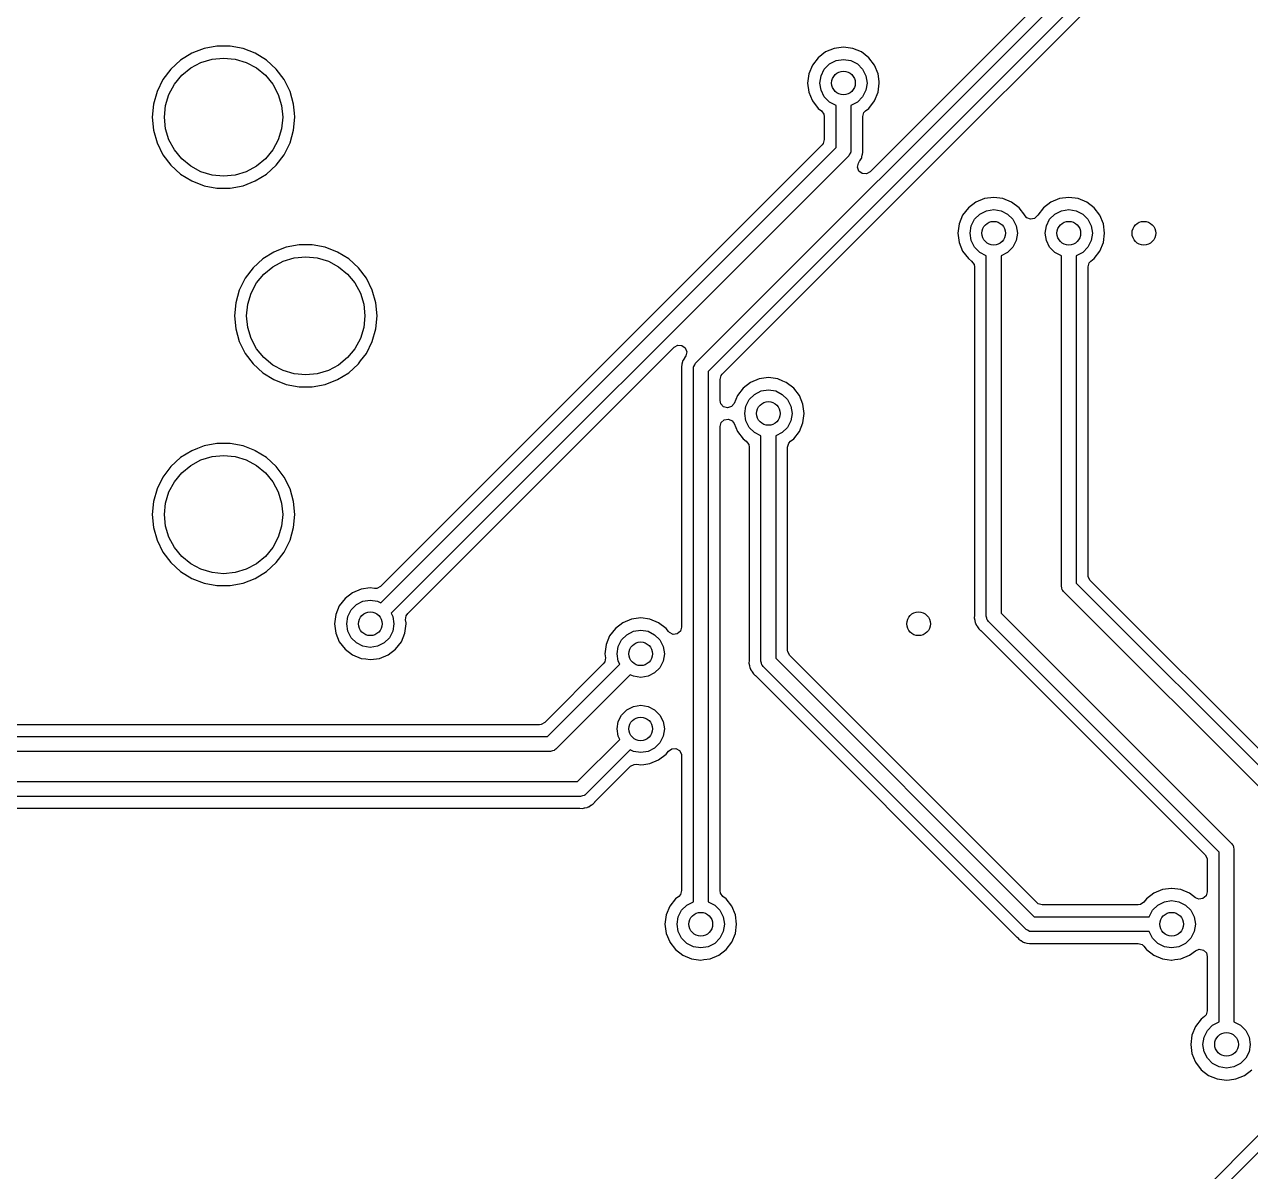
# Model space of a CAD drawing. Extents: x 111.9 to 187.8, y -146.4 to -70.5.
# Drawn here: x 149.85 to 170.59, y -107.05 to -87.66 of the extents above; entities that cross this region are included whole.
import ezdxf

# ---------------------------------------------------------------- set-up
doc = ezdxf.new("R2010")
doc.units = 0
doc.layers.add('BLACK', color=7, linetype='CONTINUOUS')

msp = doc.modelspace()

# ---------------------------------------------------------------- linework, layer by layer
at = {"layer": 'BLACK', "linetype": 'CONTINUOUS'}
for p, q in [((161.202, -93.3836), (167.769, -86.8162)), ((167.532, -86.7695), (164.152, -90.1494)), ((167.982, -86.9564), (161.415, -93.5238)), ((164.855, -90.3676), (168.112, -87.1101)), ((152.89, -88.0634), (152.759, -88.1142)), ((153.109, -88.0225), (152.89, -88.0634)), ((153.331, -88.0225), (153.109, -88.0225)), ((153.55, -88.0634), (153.331, -88.0225)), ((153.757, -88.1438), (153.55, -88.0634)), ((163.546, -88.061), (163.4, -88.1215)), ((163.703, -88.0403), (163.546, -88.061)), ((163.546, -88.061), (163.546, -88.061)), ((163.86, -88.061), (163.703, -88.0403)), ((163.703, -88.0403), (163.703, -88.0403)), ((164.006, -88.1215), (163.86, -88.061)), ((163.86, -88.061), (163.86, -88.061)), ((152.493, -88.2609), (152.329, -88.4108)), ((152.683, -88.1438), (152.493, -88.2609)), ((152.493, -88.2609), (152.493, -88.2609)), ((152.664, -88.3915), (152.837, -88.2991)), ((152.759, -88.1142), (152.683, -88.1438)), ((152.683, -88.1438), (152.683, -88.1438)), ((152.837, -88.2991), (153.025, -88.2422)), ((153.025, -88.2422), (153.22, -88.223)), ((153.22, -88.223), (153.415, -88.2422)), ((153.415, -88.2422), (153.603, -88.2991)), ((153.603, -88.2991), (153.776, -88.3915)), ((153.947, -88.2609), (153.757, -88.1438)), ((153.757, -88.1438), (153.757, -88.1438)), ((154.111, -88.4108), (153.947, -88.2609)), ((153.947, -88.2609), (153.947, -88.2609)), ((163.275, -88.2177), (163.178, -88.3432)), ((163.4, -88.1215), (163.275, -88.2177)), ((163.468, -88.3224), (163.579, -88.2656)), ((163.579, -88.2656), (163.703, -88.246)), ((163.703, -88.246), (163.827, -88.2656)), ((163.827, -88.2656), (163.938, -88.3224)), ((164.131, -88.2177), (164.006, -88.1215)), ((164.228, -88.3432), (164.131, -88.2177)), ((152.329, -88.4108), (152.195, -88.5883)), ((152.389, -88.6674), (152.513, -88.5159)), ((152.513, -88.5159), (152.664, -88.3915)), ((153.776, -88.3915), (153.927, -88.5159)), ((153.927, -88.5159), (154.051, -88.6674)), ((154.245, -88.5883), (154.111, -88.4108)), ((163.118, -88.4892), (163.097, -88.646)), ((163.178, -88.3432), (163.118, -88.4892)), ((163.118, -88.4892), (163.118, -88.4892)), ((163.323, -88.5224), (163.379, -88.4109)), ((163.379, -88.4109), (163.468, -88.3224)), ((163.938, -88.3224), (164.027, -88.4109)), ((164.027, -88.4109), (164.083, -88.5224)), ((164.288, -88.4892), (164.228, -88.3432)), ((164.306, -88.622), (164.288, -88.4892)), ((164.288, -88.4892), (164.288, -88.4892)), ((152.195, -88.5883), (152.096, -88.7875)), ((152.195, -88.5883), (152.195, -88.5883)), ((152.296, -88.8403), (152.389, -88.6674)), ((154.051, -88.6674), (154.144, -88.8403)), ((154.344, -88.7875), (154.245, -88.5883)), ((154.245, -88.5883), (154.245, -88.5883)), ((163.097, -88.646), (163.097, -88.646)), ((163.097, -88.646), (163.118, -88.8028)), ((163.303, -88.646), (163.323, -88.5224)), ((163.323, -88.7696), (163.303, -88.646)), ((164.083, -88.5224), (164.103, -88.646)), ((164.103, -88.646), (164.083, -88.7696)), ((164.288, -88.8028), (164.309, -88.646)), ((164.309, -88.646), (164.306, -88.622)), ((152.096, -88.7875), (152.035, -89.0015)), ((152.096, -88.7875), (152.096, -88.7875)), ((152.239, -89.0279), (152.296, -88.8403)), ((154.144, -88.8403), (154.201, -89.0279)), ((154.345, -88.7909), (154.344, -88.7875)), ((154.344, -88.7875), (154.344, -88.7875)), ((154.405, -89.0015), (154.345, -88.7909)), ((163.118, -88.8028), (163.118, -88.8028)), ((163.118, -88.8028), (163.172, -88.9335)), ((163.172, -88.9335), (163.178, -88.9488)), ((163.379, -88.8811), (163.323, -88.7696)), ((163.468, -88.9696), (163.379, -88.8811)), ((164.027, -88.8811), (163.938, -88.9696)), ((164.083, -88.7696), (164.027, -88.8811)), ((164.228, -88.9488), (164.288, -88.8028)), ((152.035, -89.0015), (152.014, -89.223)), ((152.035, -89.0015), (152.035, -89.0015)), ((152.22, -89.223), (152.239, -89.0279)), ((154.201, -89.0279), (154.22, -89.223)), ((154.419, -89.1531), (154.405, -89.0015)), ((154.405, -89.0015), (154.405, -89.0015)), ((163.178, -88.9488), (163.275, -89.0743)), ((163.275, -89.0743), (163.329, -89.1159)), ((163.329, -89.1159), (163.37, -89.1723)), ((163.578, -89.0257), (163.468, -88.9696)), ((163.578, -89.7372), (163.578, -89.0257)), ((163.938, -88.9696), (163.828, -89.0257)), ((163.828, -89.0257), (163.828, -89.789)), ((164.048, -89.1473), (164.077, -89.1159)), ((164.077, -89.1159), (164.131, -89.0743)), ((164.131, -89.0743), (164.228, -88.9488)), ((152.014, -89.223), (152.014, -89.223)), ((152.014, -89.223), (152.035, -89.4445)), ((152.239, -89.4181), (152.22, -89.223)), ((154.22, -89.223), (154.201, -89.4181)), ((154.405, -89.4445), (154.426, -89.223)), ((154.426, -89.223), (154.419, -89.1531)), ((163.37, -89.1723), (163.377, -89.2143)), ((163.377, -89.2143), (163.377, -89.6028)), ((164.028, -89.2143), (164.048, -89.1473)), ((164.028, -89.7721), (164.028, -89.2143)), ((152.035, -89.4445), (152.035, -89.4445)), ((152.035, -89.4445), (152.096, -89.6585)), ((152.296, -89.6057), (152.239, -89.4181)), ((154.201, -89.4181), (154.144, -89.6057)), ((154.344, -89.6585), (154.405, -89.4445)), ((152.096, -89.6585), (152.096, -89.6585)), ((152.096, -89.6585), (152.195, -89.8577)), ((152.389, -89.7786), (152.296, -89.6057)), ((154.144, -89.6057), (154.051, -89.7786)), ((154.245, -89.8577), (154.344, -89.6585)), ((163.341, -89.6905), (155.874, -97.158)), ((155.879, -97.4366), (163.578, -89.7372)), ((163.358, -89.6698), (163.341, -89.6905)), ((163.377, -89.6028), (163.358, -89.6698)), ((152.195, -89.8577), (152.195, -89.8577)), ((152.195, -89.8577), (152.329, -90.0352)), ((152.513, -89.9301), (152.389, -89.7786)), ((152.664, -90.0545), (152.513, -89.9301)), ((153.927, -89.9301), (153.776, -90.0545)), ((154.051, -89.7786), (153.927, -89.9301)), ((154.111, -90.0352), (154.245, -89.8577)), ((163.791, -89.8774), (156.055, -97.6134)), ((163.806, -89.8502), (163.791, -89.8774)), ((163.823, -89.8242), (163.806, -89.8502)), ((163.824, -89.818), (163.823, -89.8242)), ((163.825, -89.8156), (163.824, -89.818)), ((163.828, -89.789), (163.825, -89.8111)), ((163.825, -89.8111), (163.825, -89.8156)), ((163.957, -89.9998), (163.976, -89.9664)), ((163.976, -89.9664), (163.979, -89.9619)), ((163.979, -89.9619), (164.003, -89.9287)), ((164.003, -89.9287), (164.005, -89.9238)), ((164.003, -89.9287), (164.003, -89.9287)), ((164.005, -89.9238), (164.012, -89.9071)), ((164.012, -89.9071), (164.014, -89.9021)), ((164.014, -89.902), (164.021, -89.8622)), ((164.014, -89.9021), (164.014, -89.902)), ((164.021, -89.8622), (164.022, -89.8569)), ((164.022, -89.8569), (164.032, -89.8178)), ((164.029, -89.7775), (164.028, -89.7721)), ((164.032, -89.8178), (164.029, -89.7775)), ((152.329, -90.0352), (152.493, -90.1851)), ((152.837, -90.1469), (152.664, -90.0545)), ((153.025, -90.2038), (152.837, -90.1469)), ((153.603, -90.1469), (153.415, -90.2038)), ((153.776, -90.0545), (153.603, -90.1469)), ((153.947, -90.1851), (154.111, -90.0352)), ((163.941, -90.0706), (163.956, -90.0023)), ((163.965, -90.136), (163.941, -90.0706)), ((163.956, -90.0023), (163.957, -89.9998)), ((164.021, -90.1779), (163.965, -90.136)), ((164.152, -90.1494), (164.091, -90.1829)), ((152.493, -90.1851), (152.493, -90.1851)), ((152.493, -90.1851), (152.683, -90.3022)), ((152.683, -90.3022), (152.683, -90.3022)), ((152.683, -90.3022), (152.683, -90.3022)), ((152.683, -90.3022), (152.89, -90.3826)), ((152.89, -90.3826), (153.109, -90.4235)), ((153.22, -90.223), (153.025, -90.2038)), ((153.415, -90.2038), (153.22, -90.223)), ((153.331, -90.4235), (153.55, -90.3826)), ((153.55, -90.3826), (153.757, -90.3022)), ((153.757, -90.3022), (153.947, -90.1851)), ((161.652, -93.5705), (164.855, -90.3676)), ((164.091, -90.1829), (164.021, -90.1779)), ((153.109, -90.4235), (153.109, -90.4235)), ((153.109, -90.4235), (153.331, -90.4235)), ((153.331, -90.4235), (153.331, -90.4235)), ((166.243, -90.5803), (166.086, -90.601)), ((166.4, -90.601), (166.243, -90.5803)), ((166.243, -90.5803), (166.243, -90.5803)), ((167.513, -90.5803), (167.356, -90.601)), ((167.67, -90.601), (167.513, -90.5803)), ((167.513, -90.5803), (167.513, -90.5803)), ((165.815, -90.7577), (165.718, -90.8832)), ((165.94, -90.6615), (165.815, -90.7577)), ((166.086, -90.601), (165.94, -90.6615)), ((166.086, -90.601), (166.086, -90.601)), ((166.119, -90.8056), (166.243, -90.786)), ((166.243, -90.786), (166.367, -90.8056)), ((166.546, -90.6615), (166.4, -90.601)), ((166.4, -90.601), (166.4, -90.601)), ((166.671, -90.7577), (166.546, -90.6615)), ((166.768, -90.8832), (166.671, -90.7577)), ((167.085, -90.7577), (166.988, -90.8832)), ((167.21, -90.6615), (167.085, -90.7577)), ((167.356, -90.601), (167.21, -90.6615)), ((167.356, -90.601), (167.356, -90.601)), ((167.389, -90.8056), (167.513, -90.786)), ((167.513, -90.786), (167.637, -90.8056)), ((167.816, -90.6615), (167.67, -90.601)), ((167.67, -90.601), (167.67, -90.601)), ((167.941, -90.7577), (167.816, -90.6615)), ((168.038, -90.8832), (167.941, -90.7577)), ((165.718, -90.8832), (165.658, -91.0292)), ((165.863, -91.0624), (165.919, -90.9509)), ((165.919, -90.9509), (166.008, -90.8624)), ((166.008, -90.8624), (166.119, -90.8056)), ((166.367, -90.8056), (166.478, -90.8624)), ((166.478, -90.8624), (166.567, -90.9509)), ((166.567, -90.9509), (166.623, -91.0624)), ((166.771, -90.8885), (166.768, -90.8832)), ((166.768, -90.8832), (166.768, -90.8832)), ((166.801, -90.924), (166.771, -90.8885)), ((166.866, -90.9499), (166.801, -90.924)), ((166.935, -90.9367), (166.866, -90.9499)), ((166.985, -90.8885), (166.935, -90.9367)), ((166.988, -90.8832), (166.985, -90.8885)), ((167.133, -91.0624), (167.189, -90.9509)), ((167.189, -90.9509), (167.278, -90.8624)), ((167.278, -90.8624), (167.389, -90.8056)), ((167.637, -90.8056), (167.748, -90.8624)), ((167.748, -90.8624), (167.837, -90.9509)), ((167.837, -90.9509), (167.893, -91.0624)), ((168.098, -91.0292), (168.038, -90.8832)), ((165.658, -91.0292), (165.637, -91.186)), ((165.637, -91.186), (165.637, -91.186)), ((165.637, -91.186), (165.658, -91.3428)), ((165.658, -91.0292), (165.658, -91.0292)), ((165.843, -91.186), (165.863, -91.0624)), ((165.863, -91.3096), (165.843, -91.186)), ((166.623, -91.0624), (166.643, -91.186)), ((166.643, -91.186), (166.623, -91.3096)), ((167.113, -91.186), (167.133, -91.0624)), ((167.133, -91.3096), (167.113, -91.186)), ((167.893, -91.0624), (167.913, -91.186)), ((167.913, -91.186), (167.893, -91.3096)), ((168.119, -91.186), (168.098, -91.0292)), ((168.098, -91.3428), (168.119, -91.186)), ((154.499, -91.3825), (154.28, -91.4234)), ((154.721, -91.3825), (154.499, -91.3825)), ((154.94, -91.4234), (154.721, -91.3825)), ((165.658, -91.3428), (165.658, -91.3428)), ((165.658, -91.3428), (165.718, -91.4888)), ((165.919, -91.4211), (165.863, -91.3096)), ((166.008, -91.5096), (165.919, -91.4211)), ((166.567, -91.4211), (166.478, -91.5096)), ((166.623, -91.3096), (166.567, -91.4211)), ((167.189, -91.4211), (167.133, -91.3096)), ((167.278, -91.5096), (167.189, -91.4211)), ((167.837, -91.4211), (167.748, -91.5096)), ((167.893, -91.3096), (167.837, -91.4211)), ((168.038, -91.4888), (168.098, -91.3428)), ((153.883, -91.6209), (153.719, -91.7708)), ((154.073, -91.5038), (153.883, -91.6209)), ((153.883, -91.6209), (153.883, -91.6209)), ((154.149, -91.4742), (154.073, -91.5038)), ((154.073, -91.5038), (154.073, -91.5038)), ((154.28, -91.4234), (154.149, -91.4742)), ((154.227, -91.6591), (154.415, -91.6022)), ((154.415, -91.6022), (154.61, -91.583)), ((154.61, -91.583), (154.805, -91.6022)), ((154.805, -91.6022), (154.993, -91.6591)), ((155.147, -91.5038), (154.94, -91.4234)), ((155.337, -91.6209), (155.147, -91.5038)), ((155.147, -91.5038), (155.147, -91.5038)), ((155.501, -91.7708), (155.337, -91.6209)), ((155.337, -91.6209), (155.337, -91.6209)), ((165.718, -91.4888), (165.815, -91.6143)), ((165.815, -91.6143), (165.869, -91.6559)), ((166.118, -91.5657), (166.008, -91.5096)), ((166.118, -97.663), (166.118, -91.5657)), ((166.478, -91.5096), (166.368, -91.5657)), ((166.368, -91.5657), (166.368, -97.6112)), ((167.388, -91.5657), (167.278, -91.5096)), ((167.388, -97.155), (167.388, -91.5657)), ((167.748, -91.5096), (167.638, -91.5657)), ((167.638, -91.5657), (167.638, -97.1032)), ((167.887, -91.6559), (167.941, -91.6143)), ((167.941, -91.6143), (168.038, -91.4888)), ((153.719, -91.7708), (153.585, -91.9483)), ((153.903, -91.8759), (154.054, -91.7515)), ((154.054, -91.7515), (154.227, -91.6591)), ((154.993, -91.6591), (155.166, -91.7515)), ((155.166, -91.7515), (155.317, -91.8759)), ((155.635, -91.9483), (155.501, -91.7708)), ((165.869, -91.6559), (165.91, -91.7123)), ((165.91, -91.7123), (165.917, -91.7543)), ((165.917, -91.7543), (165.917, -97.6461)), ((167.838, -91.7543), (167.858, -91.6873)), ((167.838, -96.9688), (167.838, -91.7543)), ((167.858, -91.6873), (167.887, -91.6559)), ((153.585, -91.9483), (153.486, -92.1475)), ((153.585, -91.9483), (153.585, -91.9483)), ((153.686, -92.2003), (153.779, -92.0274)), ((153.779, -92.0274), (153.903, -91.8759)), ((155.317, -91.8759), (155.441, -92.0274)), ((155.441, -92.0274), (155.534, -92.2003)), ((155.734, -92.1475), (155.635, -91.9483)), ((155.635, -91.9483), (155.635, -91.9483)), ((153.486, -92.1475), (153.425, -92.3615)), ((153.486, -92.1475), (153.486, -92.1475)), ((153.629, -92.3879), (153.686, -92.2003)), ((155.534, -92.2003), (155.591, -92.3879)), ((155.795, -92.3615), (155.734, -92.1475)), ((155.734, -92.1475), (155.734, -92.1475)), ((153.425, -92.3615), (153.404, -92.583)), ((153.425, -92.3615), (153.425, -92.3615)), ((153.61, -92.583), (153.629, -92.3879)), ((155.591, -92.3879), (155.61, -92.583)), ((155.816, -92.583), (155.795, -92.3615)), ((153.404, -92.583), (153.404, -92.583)), ((153.404, -92.583), (153.425, -92.8045)), ((153.629, -92.7781), (153.61, -92.583)), ((155.61, -92.583), (155.591, -92.7781)), ((155.795, -92.8045), (155.816, -92.583)), ((153.425, -92.8045), (153.425, -92.8045)), ((153.425, -92.8045), (153.486, -93.0185)), ((153.686, -92.9657), (153.629, -92.7781)), ((155.591, -92.7781), (155.534, -92.9657)), ((155.734, -93.0185), (155.795, -92.8045)), ((153.486, -93.0185), (153.486, -93.0185)), ((153.486, -93.0185), (153.585, -93.2177)), ((153.779, -93.1386), (153.686, -92.9657)), ((155.534, -92.9657), (155.441, -93.1386)), ((155.635, -93.2177), (155.734, -93.0185)), ((160.841, -93.1116), (160.902, -93.0781)), ((160.902, -93.0781), (160.972, -93.0831)), ((153.585, -93.2177), (153.585, -93.2177)), ((153.585, -93.2177), (153.719, -93.3952)), ((153.903, -93.2901), (153.779, -93.1386)), ((155.441, -93.1386), (155.317, -93.2901)), ((155.538, -93.3464), (155.635, -93.2177)), ((156.334, -97.6183), (160.841, -93.1116)), ((160.972, -93.0831), (161.028, -93.1249)), ((161.036, -93.2613), (161.017, -93.2946)), ((161.028, -93.1249), (161.052, -93.1904)), ((161.037, -93.2587), (161.036, -93.2613)), ((161.052, -93.1904), (161.037, -93.2587)), ((153.719, -93.3952), (153.883, -93.5451)), ((154.054, -93.4145), (153.903, -93.2901)), ((154.227, -93.5069), (154.054, -93.4145)), ((155.166, -93.4145), (154.993, -93.5069)), ((155.317, -93.2901), (155.166, -93.4145)), ((155.337, -93.5451), (155.494, -93.4015)), ((155.494, -93.4015), (155.501, -93.3952)), ((155.501, -93.3952), (155.538, -93.3464)), ((160.971, -93.4041), (160.961, -93.4432)), ((160.961, -93.4432), (160.964, -93.4835)), ((160.964, -93.4835), (160.964, -93.4889)), ((160.964, -93.4889), (160.964, -97.8462)), ((160.972, -93.3988), (160.971, -93.4041)), ((160.979, -93.359), (160.972, -93.3988)), ((160.981, -93.354), (160.979, -93.359)), ((160.988, -93.3371), (160.981, -93.354)), ((160.99, -93.3323), (160.988, -93.3371)), ((161.014, -93.2992), (160.99, -93.3323)), ((161.017, -93.2946), (161.014, -93.2992)), ((161.165, -93.472), (161.168, -93.4499)), ((161.165, -102.49), (161.165, -93.472)), ((161.168, -93.4454), (161.169, -93.443)), ((161.168, -93.4499), (161.168, -93.4454)), ((161.169, -93.443), (161.17, -93.4368)), ((161.17, -93.4368), (161.187, -93.4108)), ((161.187, -93.4108), (161.202, -93.3836)), ((153.883, -93.5451), (153.883, -93.5451)), ((153.883, -93.5451), (154.073, -93.6622)), ((154.073, -93.6622), (154.073, -93.6622)), ((154.073, -93.6622), (154.073, -93.6622)), ((154.073, -93.6622), (154.28, -93.7426)), ((154.415, -93.5638), (154.227, -93.5069)), ((154.61, -93.583), (154.415, -93.5638)), ((154.805, -93.5638), (154.61, -93.583)), ((154.993, -93.5069), (154.805, -93.5638)), ((154.94, -93.7426), (155.147, -93.6622)), ((155.147, -93.6622), (155.337, -93.5451)), ((161.415, -93.5238), (161.415, -102.49)), ((161.615, -93.6582), (161.635, -93.5911)), ((161.615, -94.015), (161.615, -93.6582)), ((161.635, -93.5911), (161.652, -93.5705)), ((162.276, -93.649), (162.13, -93.7095)), ((162.433, -93.6283), (162.276, -93.649)), ((162.276, -93.649), (162.276, -93.649)), ((162.59, -93.649), (162.433, -93.6283)), ((162.433, -93.6283), (162.433, -93.6283)), ((162.679, -93.6858), (162.59, -93.649)), ((162.59, -93.649), (162.59, -93.649)), ((162.736, -93.7095), (162.679, -93.6858)), ((154.28, -93.7426), (154.499, -93.7835)), ((154.499, -93.7835), (154.499, -93.7835)), ((154.499, -93.7835), (154.721, -93.7835)), ((154.721, -93.7835), (154.94, -93.7426)), ((154.721, -93.7835), (154.721, -93.7835)), ((162.005, -93.8057), (161.908, -93.9312)), ((162.13, -93.7095), (162.005, -93.8057)), ((162.198, -93.9104), (162.309, -93.8536)), ((162.309, -93.8536), (162.433, -93.834)), ((162.433, -93.834), (162.557, -93.8536)), ((162.557, -93.8536), (162.668, -93.9104)), ((162.861, -93.8057), (162.736, -93.7095)), ((162.958, -93.9312), (162.861, -93.8057)), ((161.629, -94.0705), (161.615, -94.015)), ((161.676, -94.1217), (161.629, -94.0705)), ((161.854, -94.0625), (161.81, -94.1169)), ((161.908, -93.9312), (161.854, -94.0625)), ((162.033, -94.234), (162.053, -94.1104)), ((162.053, -94.1104), (162.109, -93.9989)), ((162.109, -93.9989), (162.198, -93.9104)), ((162.668, -93.9104), (162.757, -93.9989)), ((162.757, -93.9989), (162.813, -94.1104)), ((162.813, -94.1104), (162.833, -94.234)), ((163.018, -94.0772), (162.958, -93.9312)), ((163.039, -94.234), (163.018, -94.0772)), ((161.744, -94.139), (161.676, -94.1217)), ((161.81, -94.1169), (161.744, -94.139)), ((162.053, -94.3576), (162.033, -94.234)), ((162.833, -94.234), (162.813, -94.3576)), ((163.018, -94.3908), (163.039, -94.234)), ((161.615, -94.453), (161.635, -94.3859)), ((161.615, -102.302), (161.615, -94.453)), ((161.635, -94.3859), (161.688, -94.3402)), ((161.688, -94.3402), (161.757, -94.3302)), ((161.757, -94.3302), (161.821, -94.3592)), ((161.821, -94.3592), (161.854, -94.4055)), ((161.854, -94.4055), (161.908, -94.5368)), ((162.109, -94.4691), (162.053, -94.3576)), ((162.198, -94.5576), (162.109, -94.4691)), ((162.757, -94.4691), (162.668, -94.5576)), ((162.813, -94.3576), (162.757, -94.4691)), ((162.958, -94.5368), (163.018, -94.3908)), ((161.908, -94.5368), (162.005, -94.6623)), ((162.005, -94.6623), (162.059, -94.7039)), ((162.059, -94.7039), (162.1, -94.7603)), ((162.308, -94.6137), (162.198, -94.5576)), ((162.308, -98.425), (162.308, -94.6137)), ((162.668, -94.5576), (162.558, -94.6137)), ((162.558, -94.6137), (162.558, -98.3732)), ((162.758, -94.8023), (162.778, -94.7353)), ((162.778, -94.7353), (162.807, -94.7039)), ((162.807, -94.7039), (162.861, -94.6623)), ((162.861, -94.6623), (162.958, -94.5368)), ((152.683, -94.8638), (152.493, -94.9809)), ((152.777, -94.8273), (152.683, -94.8638)), ((152.683, -94.8638), (152.683, -94.8638)), ((152.89, -94.7834), (152.777, -94.8273)), ((153.109, -94.7425), (152.89, -94.7834)), ((153.025, -94.9622), (153.22, -94.943)), ((153.331, -94.7425), (153.109, -94.7425)), ((153.22, -94.943), (153.415, -94.9622)), ((153.55, -94.7834), (153.331, -94.7425)), ((153.751, -94.8612), (153.55, -94.7834)), ((153.757, -94.8638), (153.751, -94.8612)), ((153.947, -94.9809), (153.757, -94.8638)), ((153.757, -94.8638), (153.757, -94.8638)), ((162.1, -94.7603), (162.107, -94.8023)), ((162.107, -94.8023), (162.107, -98.4081)), ((162.758, -98.2388), (162.758, -94.8023)), ((152.329, -95.1308), (152.195, -95.3083)), ((152.493, -94.9809), (152.329, -95.1308)), ((152.493, -94.9809), (152.493, -94.9809)), ((152.513, -95.2359), (152.664, -95.1115)), ((152.664, -95.1115), (152.837, -95.0191)), ((152.837, -95.0191), (153.025, -94.9622)), ((153.415, -94.9622), (153.603, -95.0191)), ((153.603, -95.0191), (153.776, -95.1115)), ((153.776, -95.1115), (153.927, -95.2359)), ((154.111, -95.1308), (153.947, -94.9809)), ((153.947, -94.9809), (153.947, -94.9809)), ((154.245, -95.3083), (154.111, -95.1308)), ((152.195, -95.3083), (152.096, -95.5075)), ((152.195, -95.3083), (152.195, -95.3083)), ((152.389, -95.3874), (152.513, -95.2359)), ((153.927, -95.2359), (154.051, -95.3874)), ((154.344, -95.5075), (154.245, -95.3083)), ((154.245, -95.3083), (154.245, -95.3083)), ((152.096, -95.5075), (152.035, -95.7215)), ((152.096, -95.5075), (152.096, -95.5075)), ((152.239, -95.7479), (152.296, -95.5603)), ((152.296, -95.5603), (152.389, -95.3874)), ((154.051, -95.3874), (154.144, -95.5603)), ((154.144, -95.5603), (154.201, -95.7479)), ((154.405, -95.7215), (154.344, -95.5075)), ((154.344, -95.5075), (154.344, -95.5075)), ((152.035, -95.7215), (152.014, -95.943)), ((152.035, -95.7215), (152.035, -95.7215)), ((152.22, -95.943), (152.239, -95.7479)), ((154.201, -95.7479), (154.22, -95.943)), ((154.426, -95.943), (154.405, -95.7215)), ((152.014, -95.943), (152.014, -95.943)), ((152.014, -95.943), (152.035, -96.1645)), ((152.239, -96.1381), (152.22, -95.943)), ((154.22, -95.943), (154.201, -96.1381)), ((154.405, -96.1645), (154.426, -95.943)), ((152.035, -96.1645), (152.035, -96.1645)), ((152.035, -96.1645), (152.096, -96.3785)), ((152.296, -96.3257), (152.239, -96.1381)), ((154.201, -96.1381), (154.144, -96.3257)), ((154.344, -96.3785), (154.405, -96.1645)), ((152.096, -96.3785), (152.096, -96.3785)), ((152.096, -96.3785), (152.195, -96.5777)), ((152.389, -96.4986), (152.296, -96.3257)), ((154.144, -96.3257), (154.051, -96.4986)), ((154.245, -96.5777), (154.344, -96.3785)), ((152.195, -96.5777), (152.195, -96.5777)), ((152.195, -96.5777), (152.329, -96.7552)), ((152.513, -96.6501), (152.389, -96.4986)), ((154.051, -96.4986), (153.927, -96.6501)), ((154.111, -96.7552), (154.245, -96.5777)), ((152.329, -96.7552), (152.493, -96.9051)), ((152.664, -96.7745), (152.513, -96.6501)), ((152.837, -96.8669), (152.664, -96.7745)), ((153.776, -96.7745), (153.603, -96.8669)), ((153.927, -96.6501), (153.776, -96.7745)), ((153.947, -96.9051), (154.111, -96.7552)), ((152.493, -96.9051), (152.493, -96.9051)), ((152.493, -96.9051), (152.683, -97.0222)), ((153.025, -96.9238), (152.837, -96.8669)), ((153.22, -96.943), (153.025, -96.9238)), ((153.415, -96.9238), (153.22, -96.943)), ((153.603, -96.8669), (153.415, -96.9238)), ((153.757, -97.0222), (153.947, -96.9051)), ((167.841, -96.9952), (167.838, -96.9688)), ((167.875, -97.0565), (167.841, -96.9952)), ((152.683, -97.0222), (152.683, -97.0222)), ((152.683, -97.0222), (152.683, -97.0222)), ((152.683, -97.0222), (152.89, -97.1026)), ((152.89, -97.1026), (153.109, -97.1435)), ((153.109, -97.1435), (153.109, -97.1435)), ((153.109, -97.1435), (153.331, -97.1435)), ((153.331, -97.1435), (153.55, -97.1026)), ((153.331, -97.1435), (153.331, -97.1435)), ((153.55, -97.1026), (153.757, -97.0222)), ((155.545, -97.205), (155.399, -97.2655)), ((155.702, -97.1843), (155.545, -97.205)), ((155.545, -97.205), (155.545, -97.205)), ((155.77, -97.1932), (155.702, -97.1843)), ((155.702, -97.1843), (155.702, -97.1843)), ((155.812, -97.1915), (155.77, -97.1932)), ((155.874, -97.158), (155.812, -97.1915)), ((167.397, -97.1847), (167.388, -97.155)), ((167.403, -97.2149), (167.397, -97.1847)), ((167.407, -97.22), (167.403, -97.2149)), ((167.408, -97.2226), (167.407, -97.22)), ((167.411, -97.2255), (167.408, -97.2226)), ((167.425, -97.2434), (167.411, -97.2255)), ((167.638, -97.1032), (172.3, -101.766)), ((172.43, -101.612), (167.875, -97.0565)), ((155.274, -97.3617), (155.177, -97.4872)), ((155.399, -97.2655), (155.274, -97.3617)), ((155.467, -97.4664), (155.578, -97.4096)), ((155.578, -97.4096), (155.702, -97.39)), ((155.702, -97.39), (155.826, -97.4096)), ((155.826, -97.4096), (155.879, -97.4366)), ((172.087, -101.906), (167.425, -97.2434)), ((155.117, -97.6332), (155.096, -97.79)), ((155.177, -97.4872), (155.117, -97.6332)), ((155.117, -97.6332), (155.117, -97.6332)), ((155.322, -97.6664), (155.378, -97.5549)), ((155.378, -97.5549), (155.467, -97.4664)), ((156.055, -97.6134), (156.082, -97.6664)), ((156.31, -97.6531), (156.334, -97.6183)), ((166.368, -97.6112), (170.268, -101.512)), ((155.096, -97.79), (155.096, -97.79)), ((155.096, -97.79), (155.117, -97.9468)), ((155.302, -97.79), (155.322, -97.6664)), ((155.322, -97.9136), (155.302, -97.79)), ((156.082, -97.6664), (156.102, -97.79)), ((156.102, -97.79), (156.082, -97.9136)), ((156.287, -97.9468), (156.308, -97.79)), ((156.299, -97.7222), (156.31, -97.6531)), ((156.306, -97.776), (156.299, -97.7222)), ((156.308, -97.79), (156.306, -97.776)), ((159.971, -97.7735), (159.846, -97.8697)), ((160.117, -97.713), (159.971, -97.7735)), ((160.274, -97.6923), (160.117, -97.713)), ((160.117, -97.713), (160.117, -97.713)), ((160.431, -97.713), (160.274, -97.6923)), ((160.274, -97.6923), (160.274, -97.6923)), ((160.577, -97.7735), (160.431, -97.713)), ((160.431, -97.713), (160.431, -97.713)), ((160.702, -97.8697), (160.577, -97.7735)), ((160.964, -97.8462), (160.945, -97.9132)), ((165.917, -97.6515), (165.914, -97.6918)), ((165.914, -97.6918), (165.924, -97.7309)), ((165.917, -97.6461), (165.917, -97.6515)), ((165.924, -97.7309), (165.925, -97.7362)), ((165.925, -97.7362), (165.932, -97.776)), ((165.932, -97.776), (165.934, -97.7811)), ((165.934, -97.7811), (165.941, -97.7979)), ((165.941, -97.7979), (165.943, -97.8027)), ((165.943, -97.8027), (165.943, -97.8027)), ((165.943, -97.8027), (165.957, -97.8227)), ((165.957, -97.8227), (165.967, -97.8358)), ((165.967, -97.8358), (165.97, -97.8404)), ((165.97, -97.8404), (165.99, -97.8755)), ((166.127, -97.6927), (166.118, -97.663)), ((166.133, -97.7229), (166.127, -97.6927)), ((166.137, -97.728), (166.133, -97.7229)), ((166.138, -97.7306), (166.137, -97.728)), ((166.141, -97.7335), (166.138, -97.7306)), ((166.155, -97.7514), (166.141, -97.7335)), ((170.055, -101.652), (166.155, -97.7514)), ((155.117, -97.9468), (155.117, -97.9468)), ((155.117, -97.9468), (155.177, -98.0928)), ((155.378, -98.0251), (155.322, -97.9136)), ((155.467, -98.1136), (155.378, -98.0251)), ((156.026, -98.0251), (155.937, -98.1136)), ((156.082, -97.9136), (156.026, -98.0251)), ((156.227, -98.0928), (156.287, -97.9468)), ((159.749, -97.9952), (159.689, -98.1412)), ((159.846, -97.8697), (159.749, -97.9952)), ((159.95, -98.0629), (160.039, -97.9744)), ((160.039, -97.9744), (160.15, -97.9176)), ((160.15, -97.9176), (160.274, -97.898)), ((160.274, -97.898), (160.398, -97.9176)), ((160.398, -97.9176), (160.509, -97.9744)), ((160.509, -97.9744), (160.598, -98.0629)), ((160.742, -97.9216), (160.702, -97.8697)), ((160.759, -97.9399), (160.742, -97.9216)), ((160.823, -97.9689), (160.759, -97.9399)), ((160.892, -97.9589), (160.823, -97.9689)), ((160.945, -97.9132), (160.892, -97.9589)), ((165.99, -97.8755), (166.021, -97.9015)), ((166.021, -97.9015), (166.025, -97.9051)), ((166.025, -97.9051), (169.818, -101.699)), ((155.177, -98.0928), (155.274, -98.2183)), ((155.274, -98.2183), (155.399, -98.3145)), ((155.578, -98.1704), (155.467, -98.1136)), ((155.702, -98.19), (155.578, -98.1704)), ((155.826, -98.1704), (155.702, -98.19)), ((155.937, -98.1136), (155.826, -98.1704)), ((156.005, -98.3145), (156.13, -98.2183)), ((156.13, -98.2183), (156.227, -98.0928)), ((159.689, -98.1412), (159.668, -98.298)), ((159.689, -98.1412), (159.689, -98.1412)), ((159.874, -98.298), (159.894, -98.1744)), ((159.894, -98.1744), (159.95, -98.0629)), ((160.598, -98.0629), (160.654, -98.1744)), ((160.654, -98.1744), (160.674, -98.298)), ((162.761, -98.2652), (162.758, -98.2388)), ((155.399, -98.3145), (155.545, -98.375)), ((155.545, -98.375), (155.624, -98.3854)), ((155.624, -98.3854), (155.702, -98.3957)), ((155.702, -98.3957), (155.754, -98.3888)), ((155.702, -98.3957), (155.702, -98.3957)), ((155.702, -98.3957), (155.702, -98.3957)), ((155.754, -98.3888), (155.859, -98.375)), ((155.859, -98.375), (156.005, -98.3145)), ((159.642, -98.4697), (158.651, -99.4602)), ((159.666, -98.4349), (159.642, -98.4697)), ((159.677, -98.3658), (159.666, -98.4349)), ((159.668, -98.298), (159.668, -98.298)), ((159.668, -98.298), (159.677, -98.3658)), ((159.894, -98.4216), (159.874, -98.298)), ((159.921, -98.4746), (159.894, -98.4216)), ((160.654, -98.4216), (160.598, -98.5331)), ((160.674, -98.298), (160.654, -98.4216)), ((162.107, -98.4135), (162.104, -98.4538)), ((162.104, -98.4538), (162.114, -98.4929)), ((162.107, -98.4081), (162.107, -98.4135)), ((162.317, -98.4547), (162.308, -98.425)), ((162.323, -98.4849), (162.317, -98.4547)), ((162.558, -98.3732), (166.93, -102.745)), ((162.795, -98.3265), (162.761, -98.2652)), ((166.977, -102.508), (162.795, -98.3265)), ((158.698, -99.697), (159.921, -98.4746)), ((160.097, -98.6514), (158.838, -99.9104)), ((160.15, -98.6784), (160.097, -98.6514)), ((160.509, -98.6216), (160.398, -98.6784)), ((160.598, -98.5331), (160.509, -98.6216)), ((162.114, -98.4929), (162.115, -98.4982)), ((162.115, -98.4982), (162.122, -98.538)), ((162.122, -98.538), (162.124, -98.5431)), ((162.124, -98.5431), (162.131, -98.5599)), ((162.131, -98.5599), (162.133, -98.5647)), ((162.133, -98.5647), (162.133, -98.5647)), ((162.133, -98.5647), (162.147, -98.5847)), ((162.147, -98.5847), (162.157, -98.5978)), ((162.157, -98.5978), (162.16, -98.6024)), ((162.16, -98.6024), (162.18, -98.6375)), ((162.18, -98.6375), (162.211, -98.6635)), ((162.211, -98.6635), (162.215, -98.6671)), ((162.215, -98.6671), (166.636, -103.088)), ((162.327, -98.49), (162.323, -98.4849)), ((162.328, -98.4926), (162.327, -98.49)), ((162.331, -98.4955), (162.328, -98.4926)), ((162.345, -98.5134), (162.331, -98.4955)), ((166.79, -102.958), (162.345, -98.5134)), ((160.274, -98.698), (160.15, -98.6784)), ((160.398, -98.6784), (160.274, -98.698)), ((159.95, -99.3329), (160.039, -99.2444)), ((160.039, -99.2444), (160.15, -99.1876)), ((160.15, -99.1876), (160.274, -99.168)), ((160.274, -99.168), (160.398, -99.1876)), ((160.398, -99.1876), (160.509, -99.2444)), ((160.509, -99.2444), (160.598, -99.3329)), ((158.564, -99.4965), (148.353, -99.4965)), ((158.59, -99.4937), (158.564, -99.4965)), ((158.651, -99.4602), (158.59, -99.4937)), ((159.874, -99.568), (159.894, -99.4444)), ((159.894, -99.4444), (159.95, -99.3329)), ((160.598, -99.3329), (160.654, -99.4444)), ((160.654, -99.4444), (160.674, -99.568)), ((148.336, -99.697), (158.698, -99.697)), ((159.894, -99.6916), (159.874, -99.568)), ((159.921, -99.7446), (159.894, -99.6916)), ((160.654, -99.6916), (160.598, -99.8031)), ((160.674, -99.568), (160.654, -99.6916)), ((158.838, -99.9104), (158.821, -99.9238)), ((159.206, -100.459), (159.921, -99.7446)), ((160.509, -99.8916), (160.398, -99.9484)), ((160.598, -99.8031), (160.509, -99.8916)), ((160.742, -99.9444), (160.799, -99.9032)), ((160.799, -99.9032), (160.868, -99.899)), ((160.868, -99.899), (160.929, -99.9332)), ((158.75, -99.947), (148.388, -99.947)), ((158.78, -99.9383), (158.75, -99.947)), ((158.81, -99.9317), (158.78, -99.9383)), ((158.815, -99.9279), (158.81, -99.9317)), ((158.818, -99.9272), (158.815, -99.9279)), ((158.821, -99.9238), (158.818, -99.9272)), ((160.097, -99.9214), (159.346, -100.672)), ((160.15, -99.9484), (160.097, -99.9214)), ((160.274, -99.968), (160.15, -99.9484)), ((160.398, -99.9484), (160.274, -99.968)), ((160.431, -100.153), (160.577, -100.093)), ((160.577, -100.093), (160.702, -99.9963)), ((160.702, -99.9963), (160.742, -99.9444)), ((160.929, -99.9332), (160.962, -99.9949)), ((160.962, -99.9949), (160.964, -100.02)), ((160.964, -100.02), (160.964, -102.302)), ((159.5, -100.802), (160.102, -100.2)), ((160.102, -100.2), (160.164, -100.167)), ((160.164, -100.167), (160.206, -100.165)), ((160.206, -100.165), (160.274, -100.174)), ((160.274, -100.174), (160.326, -100.167)), ((160.274, -100.174), (160.274, -100.174)), ((160.274, -100.174), (160.274, -100.174)), ((160.326, -100.167), (160.431, -100.153)), ((148.59, -100.459), (159.206, -100.459)), ((159.258, -100.709), (148.642, -100.709)), ((159.288, -100.7), (159.258, -100.709)), ((159.318, -100.694), (159.288, -100.7)), ((159.323, -100.69), (159.318, -100.694)), ((159.326, -100.689), (159.323, -100.69)), ((159.329, -100.686), (159.326, -100.689)), ((159.346, -100.672), (159.329, -100.686)), ((148.776, -100.909), (159.241, -100.909)), ((159.241, -100.909), (159.246, -100.91)), ((159.246, -100.91), (159.287, -100.913)), ((159.287, -100.913), (159.326, -100.903)), ((159.326, -100.903), (159.331, -100.902)), ((159.331, -100.902), (159.371, -100.895)), ((159.371, -100.895), (159.376, -100.893)), ((159.371, -100.895), (159.371, -100.895)), ((159.376, -100.893), (159.393, -100.886)), ((159.393, -100.886), (159.398, -100.884)), ((159.398, -100.884), (159.431, -100.86)), ((159.398, -100.884), (159.398, -100.884)), ((159.431, -100.86), (159.435, -100.857)), ((159.435, -100.857), (159.47, -100.837)), ((159.47, -100.837), (159.496, -100.806)), ((159.496, -100.806), (159.5, -100.802)), ((170.268, -101.512), (170.282, -101.529)), ((170.282, -101.529), (170.285, -101.532)), ((170.285, -101.532), (170.286, -101.535)), ((170.286, -101.535), (170.29, -101.54)), ((170.29, -101.54), (170.296, -101.57)), ((170.296, -101.57), (170.305, -101.6)), ((169.818, -101.699), (169.852, -101.76)), ((169.852, -101.76), (169.855, -101.786)), ((169.855, -101.786), (169.855, -102.324)), ((170.055, -104.522), (170.055, -101.652)), ((170.305, -101.6), (170.305, -104.522)), ((160.916, -102.4), (160.862, -102.442)), ((160.945, -102.369), (160.916, -102.4)), ((160.964, -102.302), (160.945, -102.369)), ((161.623, -102.344), (161.615, -102.302)), ((161.664, -102.4), (161.623, -102.344)), ((161.718, -102.442), (161.664, -102.4)), ((168.95, -102.345), (168.824, -102.442)), ((169.096, -102.285), (168.95, -102.345)), ((169.252, -102.264), (169.096, -102.285)), ((169.096, -102.285), (169.096, -102.285)), ((169.253, -102.264), (169.252, -102.264)), ((169.409, -102.285), (169.253, -102.264)), ((169.555, -102.345), (169.409, -102.285)), ((169.409, -102.285), (169.409, -102.285)), ((169.655, -102.422), (169.555, -102.345)), ((169.835, -102.391), (169.782, -102.436)), ((169.855, -102.324), (169.835, -102.391)), ((160.765, -102.567), (160.705, -102.713)), ((160.862, -102.442), (160.765, -102.567)), ((160.966, -102.635), (161.055, -102.546)), ((161.055, -102.546), (161.165, -102.49)), ((161.415, -102.49), (161.525, -102.546)), ((161.525, -102.546), (161.614, -102.635)), ((161.815, -102.567), (161.718, -102.442)), ((161.718, -102.442), (161.718, -102.442)), ((161.718, -102.442), (161.718, -102.442)), ((161.875, -102.713), (161.815, -102.567)), ((166.997, -102.525), (166.977, -102.508)), ((167.064, -102.544), (166.997, -102.525)), ((168.684, -102.544), (167.064, -102.544)), ((168.726, -102.537), (168.684, -102.544)), ((168.783, -102.496), (168.726, -102.537)), ((168.824, -102.442), (168.783, -102.496)), ((168.929, -102.635), (169.017, -102.546)), ((169.017, -102.546), (169.129, -102.49)), ((169.129, -102.49), (169.252, -102.47)), ((169.252, -102.47), (169.376, -102.49)), ((169.376, -102.49), (169.488, -102.546)), ((169.488, -102.546), (169.576, -102.635)), ((169.713, -102.446), (169.655, -102.422)), ((169.782, -102.436), (169.713, -102.446)), ((160.705, -102.713), (160.684, -102.87)), ((160.705, -102.713), (160.705, -102.713)), ((160.89, -102.87), (160.91, -102.746)), ((160.91, -102.746), (160.966, -102.635)), ((161.614, -102.635), (161.67, -102.746)), ((161.67, -102.746), (161.69, -102.87)), ((161.896, -102.87), (161.875, -102.713)), ((166.93, -102.745), (168.873, -102.745)), ((168.873, -102.745), (168.929, -102.635)), ((169.576, -102.635), (169.633, -102.746)), ((169.633, -102.746), (169.653, -102.87)), ((160.684, -102.87), (160.684, -102.87)), ((160.684, -102.87), (160.705, -103.027)), ((160.705, -103.027), (160.705, -103.027)), ((160.705, -103.027), (160.764, -103.17)), ((160.91, -102.994), (160.89, -102.87)), ((160.966, -103.105), (160.91, -102.994)), ((161.67, -102.994), (161.614, -103.105)), ((161.69, -102.87), (161.67, -102.994)), ((161.815, -103.173), (161.875, -103.027)), ((161.875, -103.027), (161.896, -102.87)), ((166.817, -102.973), (166.79, -102.958)), ((166.843, -102.99), (166.817, -102.973)), ((166.849, -102.991), (166.843, -102.99)), ((166.851, -102.992), (166.849, -102.991)), ((166.856, -102.992), (166.851, -102.992)), ((166.878, -102.995), (166.856, -102.992)), ((168.873, -102.995), (166.878, -102.995)), ((168.929, -103.105), (168.873, -102.995)), ((169.633, -102.994), (169.576, -103.105)), ((169.653, -102.87), (169.633, -102.994)), ((160.764, -103.17), (160.765, -103.173)), ((160.765, -103.173), (160.862, -103.298)), ((161.055, -103.194), (160.966, -103.105)), ((161.166, -103.25), (161.055, -103.194)), ((161.525, -103.194), (161.414, -103.25)), ((161.614, -103.105), (161.525, -103.194)), ((161.718, -103.298), (161.815, -103.173)), ((166.636, -103.088), (166.64, -103.092)), ((166.64, -103.092), (166.666, -103.123)), ((166.666, -103.123), (166.666, -103.123)), ((166.666, -103.123), (166.666, -103.123)), ((166.666, -103.123), (166.701, -103.143)), ((166.701, -103.143), (166.705, -103.146)), ((166.705, -103.146), (166.738, -103.17)), ((166.738, -103.17), (166.738, -103.17)), ((166.738, -103.17), (166.743, -103.172)), ((166.743, -103.172), (166.76, -103.179)), ((166.76, -103.179), (166.765, -103.181)), ((166.765, -103.181), (166.765, -103.181)), ((166.765, -103.181), (166.805, -103.188)), ((166.805, -103.188), (166.81, -103.189)), ((166.81, -103.189), (166.849, -103.199)), ((166.849, -103.199), (166.89, -103.196)), ((166.89, -103.196), (166.895, -103.195)), ((166.895, -103.195), (168.684, -103.195)), ((168.684, -103.195), (168.751, -103.215)), ((168.751, -103.215), (168.783, -103.244)), ((169.017, -103.194), (168.929, -103.105)), ((169.129, -103.25), (169.017, -103.194)), ((169.488, -103.194), (169.376, -103.25)), ((169.576, -103.105), (169.488, -103.194)), ((160.862, -103.298), (160.987, -103.395)), ((160.987, -103.395), (161.133, -103.455)), ((161.29, -103.27), (161.166, -103.25)), ((161.414, -103.25), (161.29, -103.27)), ((161.447, -103.455), (161.593, -103.395)), ((161.593, -103.395), (161.718, -103.298)), ((168.783, -103.244), (168.821, -103.293)), ((168.821, -103.293), (168.824, -103.298)), ((168.824, -103.298), (168.95, -103.395)), ((168.95, -103.395), (169.096, -103.455)), ((169.252, -103.27), (169.129, -103.25)), ((169.376, -103.25), (169.252, -103.27)), ((169.409, -103.455), (169.555, -103.395)), ((169.555, -103.395), (169.655, -103.318)), ((169.655, -103.318), (169.72, -103.293)), ((169.72, -103.293), (169.789, -103.307)), ((169.789, -103.307), (169.839, -103.356)), ((169.839, -103.356), (169.855, -103.416)), ((169.855, -103.416), (169.855, -104.334)), ((161.133, -103.455), (161.212, -103.465)), ((161.212, -103.465), (161.29, -103.476)), ((161.29, -103.476), (161.342, -103.469)), ((161.29, -103.476), (161.29, -103.476)), ((161.29, -103.476), (161.29, -103.476)), ((161.342, -103.469), (161.447, -103.455)), ((169.096, -103.455), (169.174, -103.465)), ((169.174, -103.465), (169.252, -103.476)), ((169.252, -103.476), (169.252, -103.476)), ((169.252, -103.476), (169.253, -103.476)), ((169.253, -103.476), (169.305, -103.469)), ((169.305, -103.469), (169.409, -103.455)), ((169.752, -104.474), (169.655, -104.599)), ((169.806, -104.432), (169.752, -104.474)), ((169.835, -104.401), (169.806, -104.432)), ((169.855, -104.334), (169.835, -104.401)), ((169.655, -104.599), (169.595, -104.745)), ((169.8, -104.778), (169.856, -104.667)), ((169.856, -104.667), (169.945, -104.578)), ((169.945, -104.578), (170.055, -104.522)), ((170.305, -104.522), (170.415, -104.578)), ((170.415, -104.578), (170.504, -104.667)), ((170.504, -104.667), (170.56, -104.778)), ((169.595, -104.745), (169.574, -104.902)), ((169.595, -104.745), (169.595, -104.745)), ((169.78, -104.902), (169.8, -104.778)), ((170.56, -104.778), (170.58, -104.902)), ((169.574, -104.902), (169.574, -104.902)), ((169.574, -104.902), (169.595, -105.059)), ((169.595, -105.059), (169.595, -105.059)), ((169.595, -105.059), (169.651, -105.194)), ((169.8, -105.026), (169.78, -104.902)), ((169.856, -105.137), (169.8, -105.026)), ((170.56, -105.026), (170.504, -105.137)), ((170.58, -104.902), (170.56, -105.026)), ((169.651, -105.194), (169.655, -105.205)), ((169.655, -105.205), (169.752, -105.33)), ((169.945, -105.226), (169.856, -105.137)), ((170.056, -105.282), (169.945, -105.226)), ((170.18, -105.302), (170.056, -105.282)), ((170.304, -105.282), (170.18, -105.302)), ((170.415, -105.226), (170.304, -105.282)), ((170.504, -105.137), (170.415, -105.226)), ((169.752, -105.33), (169.877, -105.427)), ((169.877, -105.427), (170.023, -105.487)), ((170.023, -105.487), (170.102, -105.497)), ((170.102, -105.497), (170.18, -105.508)), ((170.18, -105.508), (170.232, -105.501)), ((170.18, -105.508), (170.18, -105.508)), ((170.18, -105.508), (170.18, -105.508)), ((170.232, -105.501), (170.337, -105.487)), ((170.337, -105.487), (170.483, -105.427)), ((170.483, -105.427), (170.608, -105.33)), ((170.891, -106.271), (168.303, -108.858)), ((168.35, -109.095), (171.127, -106.318))]:
    msp.add_line(p, q, dxfattribs=at)
at = {"layer": 'BLACK'}
for centre in [(163.703, -88.646), (166.243, -91.186), (167.513, -91.186), (168.783, -91.186), (162.433, -94.234), (155.702, -97.79), (164.973, -97.79), (160.274, -98.298), (160.274, -99.568), (161.29, -102.87), (169.252, -102.87), (170.18, -104.902)]:
    msp.add_circle(centre, 0.2, dxfattribs=at)

doc.saveas('drawing.dxf')
